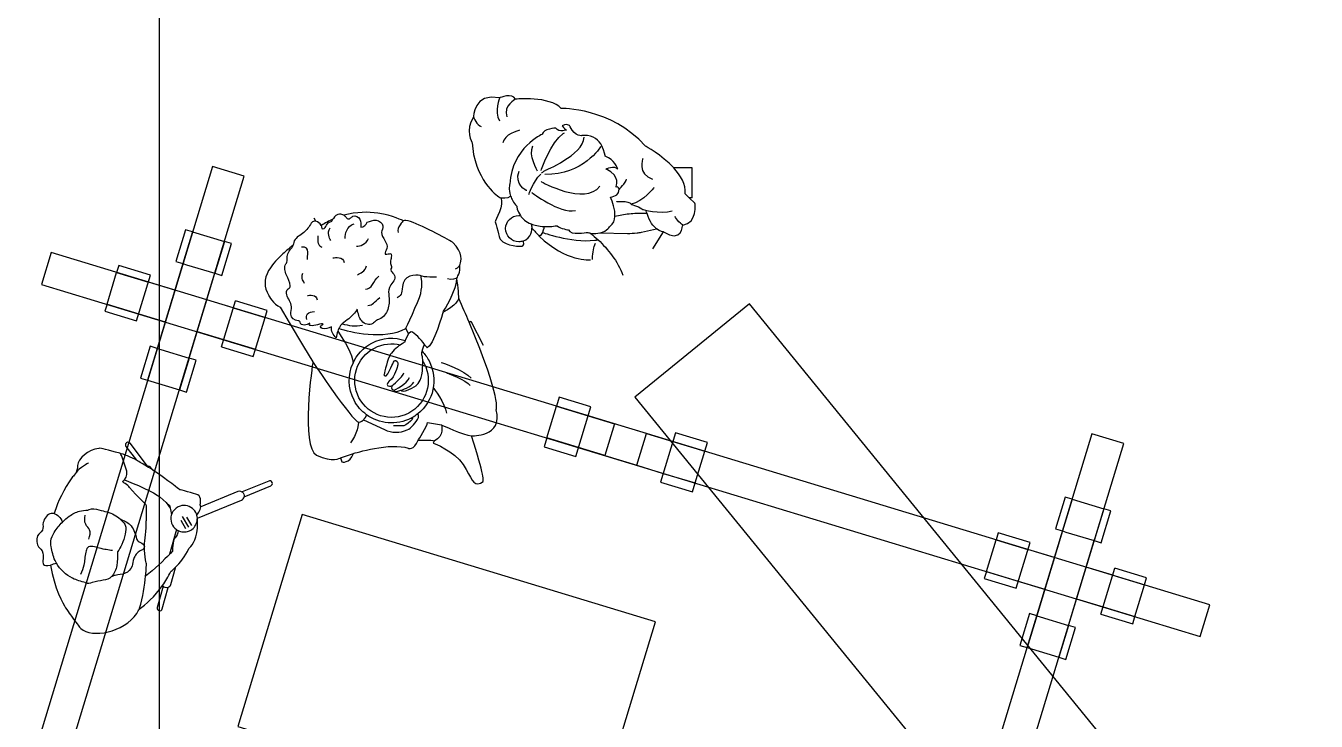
# Model space of a CAD drawing. Header units: millimetres. Extents: x 13722 to 114356, y -17117 to 61088.
# Drawn here: x 69813 to 73308, y 16046 to 17929 of the extents above; entities that cross this region are included whole.
import ezdxf

# ---------------------------------------------------------------- set-up
doc = ezdxf.new("R2010")
doc.units = ezdxf.units.MM
for name, color, linetype in [('00_dim', 6, 'Continuous'), ('01', 3, 'Continuous'), ('02', 250, 'Continuous'), ('03', 8, 'Continuous'), ('0_CUT', 250, 'Continuous'), ('Toffu_Outline', 8, 'Continuous')]:
    doc.layers.add(name, color=color, linetype=linetype)

# ---------------------------------------------------------------- blocks, each defined once
blk = doc.blocks.new('90_90')
at = {"layer": '02'}
for p, q in [((12638.8, -431.1), (12618.8, -431.1)), ((12618.8, -431.1), (12618.8, -521.1)), ((12638.8, -431.1), (12638.8, -521.1)), ((12638.8, -431.1), (12728.8, -431.1)), ((12728.8, -431.1), (12728.8, -521.1)), ((12748.8, -431.1), (12728.8, -431.1)), ((12748.8, -521.1), (12748.8, -431.1)), ((12618.8, -521.1), (12748.8, -521.1)), ((12638.8, -521.1), (12638.8, -596.1)), ((12728.8, -596.1), (12728.8, -521.1)), ((12473.8, -576.1), (12473.8, -596.1)), ((12563.8, -576.1), (12473.8, -576.1)), ((12563.8, -596.1), (12563.8, -576.1)), ((12803.8, -576.1), (12803.8, -596.1)), ((12893.8, -576.1), (12803.8, -576.1)), ((12893.8, -596.1), (12893.8, -576.1)), ((12563.8, -596.1), (12473.8, -596.1)), ((12473.8, -596.1), (12473.8, -686.1)), ((12563.8, -596.1), (12563.8, -606.1)), ((12803.8, -596.1), (12563.8, -596.1)), ((12563.8, -606.1), (12563.8, -686.1)), ((12893.8, -596.1), (12803.8, -596.1)), ((12803.8, -596.1), (12803.8, -606.1)), ((12803.8, -606.1), (12803.8, -686.1)), ((12893.8, -596.1), (12893.8, -686.1)), ((12563.8, -686.1), (12473.8, -686.1)), ((12473.8, -686.1), (12473.8, -706.1)), ((12563.8, -706.1), (12563.8, -686.1)), ((12563.8, -686.1), (12803.8, -686.1)), ((12638.8, -686.1), (12638.8, -761.1)), ((12728.8, -761.1), (12728.8, -686.1)), ((12893.8, -686.1), (12803.8, -686.1)), ((12803.8, -686.1), (12803.8, -706.1)), ((12893.8, -706.1), (12893.8, -686.1)), ((12473.8, -706.1), (12563.8, -706.1)), ((12803.8, -706.1), (12893.8, -706.1)), ((12618.8, -761.1), (12618.8, -851.1)), ((12618.8, -761.1), (12748.8, -761.1)), ((12638.8, -761.1), (12638.8, -851.1)), ((12728.8, -761.1), (12728.8, -851.1)), ((12748.8, -851.1), (12748.8, -761.1)), ((12618.8, -851.1), (12638.8, -851.1)), ((12638.8, -851.1), (12728.8, -851.1)), ((12728.8, -851.1), (12748.8, -851.1))]:
    blk.add_line(p, q, dxfattribs=at)
for points in [[(12728.8, -596.1), (12638.8, -596.1)], [(12638.8, -686.1), (12728.8, -686.1)]]:
    blk.add_lwpolyline(points, dxfattribs=at)
blk = doc.blocks.new('RW')
at = {"layer": '02'}
for points in [[(89978.5, -23133.9), (90064.6, -23160), (90727.4, -20978.5), (90641.3, -20952.3)], [(93316.9, -22225), (93343, -22138.9), (90204.7, -21185.5), (90178.5, -21271.6)], [(92083.4, -24771.4), (92169.5, -24797.6), (93109.9, -21702.3), (93023.8, -21676.1)]]:
    blk.add_lwpolyline(points, close=True, dxfattribs=at)
at = {"layer": '0_CUT'}
blk.add_line((91546.8, -21687.3), (91572.9, -21601.1), dxfattribs=at)
at = {"layer": '0_CUT', "color": 7}
blk.add_lwpolyline([(91666.3, -21603.4), (91580.2, -21577.2), (91572.9, -21601.1), (91659, -21627.3), (91730.8, -21649.1), (91704.6, -21735.2), (91632.9, -21713.4), (91546.8, -21687.3), (91539.5, -21711.2), (91625.6, -21737.3)], close=True, dxfattribs=at)
blk.add_lwpolyline([(91704.6, -21735.2), (91790.7, -21761.4), (91816.9, -21675.3), (91730.8, -21649.1)], dxfattribs=at)
at = {"layer": '0_CUT'}
for points in [[(91816.9, -21675.3), (91888.7, -21697.1), (91974.8, -21723.2), (91982, -21699.3), (91895.9, -21673.1), (91855.2, -21807.1), (91941.3, -21833.3), (91948.6, -21809.3), (91974.8, -21723.2)], [(91790.7, -21761.4), (91862.5, -21783.2), (91948.6, -21809.3)]]:
    blk.add_lwpolyline(points, dxfattribs=at)
at = {"layer": '02', "rotation": 73.10102855420453}
for p in [(86269.2, -33293), (88651.6, -34016.9)]:
    blk.add_blockref('90_90', p, dxfattribs=at)
blk = doc.blocks.new('FWFW')
at = {"layer": 'Toffu_Outline'}
for p, q in [((106031.8, -3503.7), (106023.9, -3503.7)), ((104940, -3841.3), (104979, -3906.6)), ((105078.8, -4208.1), (105114.6, -4196)), ((104668.2, -4396.3), (104651.3, -4366.6)), ((104676.3, -4391.6), (104663.1, -4368.5)), ((104660.4, -4400.7), (104647.2, -4377.6))]:
    blk.add_line(p, q, dxfattribs=at)
for points in [[(105510.1, -3232.9), (105440, -3218.9), (105439.1, -3285.9), (105439.1, -3285.9)], [(105510.1, -3232.9), (105510.1, -3232.9), (105494.4, -3270.2), (105510.1, -3295.6)], [(105553.1, -3236.9), (105545.1, -3218.9), (105510.1, -3232.9), (105510.1, -3232.9)], [(105553.1, -3236.9), (105553.1, -3236.9), (105519.1, -3253.5), (105529.7, -3284.9)], [(105677, -3261.9), (105646.1, -3227.9), (105553.1, -3236.9), (105553.1, -3236.9)], [(105905, -3363.9), (105812.1, -3258.9), (105677, -3261.9), (105677, -3261.9)], [(105439.1, -3285.9), (105415.1, -3320.2), (105435.7, -3354.9), (105435.7, -3354.9)], [(105439.1, -3285.9), (105439.1, -3285.9), (105449, -3307.6), (105460.4, -3310.9)], [(105662.1, -3315), (105662.1, -3315), (105628.1, -3317.1), (105625.6, -3331.8)], [(105681.6, -3322.3), (105674.6, -3323.1), (105665.7, -3322.4), (105662.1, -3315)], [(105701.6, -3311.4), (105701.6, -3311.4), (105696.7, -3300.6), (105679.9, -3308.7)], [(105679.9, -3308.7), (105679.9, -3308.7), (105684.3, -3317.5), (105691.2, -3320.4)], [(105691.2, -3320.4), (105691.2, -3320.4), (105686.9, -3321.8), (105681.6, -3322.3)], [(105734, -3335.4), (105734, -3335.4), (105714.3, -3340.5), (105701.6, -3311.4)], [(105435.7, -3354.9), (105435.7, -3354.9), (105439.1, -3386.9), (105439.1, -3386.9)], [(105563.6, -3320.9), (105563.6, -3320.9), (105520.1, -3332.9), (105519.1, -3355.4)], [(105625.6, -3331.8), (105625.6, -3331.8), (105543.3, -3368), (105537.7, -3466.7)], [(105622.4, -3429.8), (105622.4, -3429.8), (105649.5, -3352), (105682.4, -3329.9)], [(105633.1, -3429.9), (105633.1, -3429.9), (105734.6, -3389.1), (105739.4, -3340)], [(105682.4, -3329.9), (105683.5, -3329.2), (105684.6, -3328.5), (105685.7, -3327.9)], [(105739.3, -3335), (105737.6, -3335), (105735.8, -3335.2), (105734, -3335.4)], [(105787.1, -3363.2), (105779.2, -3348.6), (105764.8, -3334), (105739.3, -3335)], [(105439.1, -3386.9), (105460.4, -3477.6), (105513.1, -3504.2), (105513.1, -3504.2)], [(105612.7, -3431.5), (105612.7, -3431.5), (105586.9, -3388.3), (105600.3, -3363.3)], [(105784.2, -3365.3), (105784.2, -3365.3), (105735.1, -3443.6), (105632.7, -3440.7)], [(105796.4, -3391.6), (105796.4, -3391.6), (105794.7, -3377.4), (105787.1, -3363.2)], [(105981.6, -3422.8), (105949.7, -3388), (105905, -3363.9), (105905, -3363.9)], [(105830, -3425.5), (105829.5, -3423.9), (105821.2, -3399.8), (105796.4, -3391.6)], [(105798, -3425.8), (105798, -3425.8), (105821.1, -3414.5), (105830, -3425.5)], [(105830.1, -3425.5), (105830.1, -3425.5), (105830.1, -3425.5), (105830, -3425.5)], [(105897.6, -3397.4), (105897.6, -3397.4), (105882.3, -3440.4), (105924.4, -3453.1)], [(106031.8, -3422.8), (106031.8, -3422.8), (105981.6, -3422.8), (105981.6, -3422.8)], [(106013.1, -3492.9), (106014.9, -3467.6), (106000.5, -3443.3), (105981.6, -3422.8)], [(106031.8, -3503.7), (106031.8, -3503.7), (106031.8, -3422.8), (106031.8, -3422.8)], [(105583.4, -3484.6), (105583.4, -3484.6), (105548.9, -3468.1), (105562.8, -3431.5)], [(105589.2, -3494.7), (105589.2, -3494.7), (105599.3, -3461.8), (105621.3, -3439.7)], [(105622.5, -3460.2), (105622.5, -3460.2), (105741.2, -3526.4), (105781.9, -3472.3)], [(105623.8, -3437.6), (105625.2, -3436.2), (105626.2, -3435.2), (105627.2, -3434.3)], [(105627.2, -3434.3), (105628.9, -3432.8), (105630.4, -3431.7), (105633.1, -3429.9)], [(105825.4, -3475.1), (105825.4, -3475.1), (105840.4, -3444.4), (105798, -3425.8)], [(105833.6, -3480.9), (105833.6, -3480.9), (105852.5, -3463.9), (105853.6, -3453.1)], [(105537.7, -3466.7), (105537.7, -3466.7), (105533.2, -3480.3), (105539.7, -3499.2)], [(105597.5, -3489.6), (105597.5, -3489.6), (105672.9, -3548), (105715.3, -3538.2)], [(105810.6, -3502.4), (105823.7, -3499.8), (105834.5, -3493.8), (105833.6, -3480.9)], [(105833.6, -3480.9), (105833.6, -3480.9), (105831.7, -3471.9), (105825.4, -3475.1)], [(105928, -3476.2), (105928, -3476.2), (105900.1, -3514.4), (105866.1, -3521.4)], [(106023.9, -3503.7), (106023.9, -3503.7), (106013.1, -3492.9), (106013.1, -3492.9)], [(105513.1, -3504.2), (105523.7, -3520.2), (105497.7, -3567.2), (105498.4, -3568.9)], [(105513.1, -3504.2), (105513.1, -3504.2), (105533.8, -3506.2), (105539.7, -3499.2)], [(105539.7, -3499.2), (105542.6, -3507.5), (105547.7, -3516.9), (105556.4, -3526.5)], [(105556.4, -3526.5), (105556.4, -3526.5), (105557.2, -3539), (105566.4, -3552.1)], [(105822.6, -3554.4), (105823.7, -3535.8), (105815.5, -3513.8), (105810.6, -3502.4)], [(105826.5, -3514.5), (105826.5, -3514.5), (105859.1, -3509.9), (105866.1, -3521.4)], [(105866.1, -3521.4), (105866.1, -3521.4), (105894.1, -3530.4), (105897.1, -3535.4)], [(106006, -3577.9), (106047.1, -3571.9), (106039.1, -3518.9), (106039.1, -3518.9)], [(106039.1, -3518.9), (106039.1, -3518.9), (106023.9, -3503.7), (106023.9, -3503.7)], [(105012, -3567.6), (105012, -3567.6), (105007.3, -3558.7), (105007.3, -3558.7)], [(105058.6, -3562), (105048, -3566.5), (105037.4, -3572.2), (105026.7, -3578.9)], [(105054, -3568.2), (105056.3, -3566.9), (105057.4, -3564.4), (105058.6, -3562)], [(105059.7, -3559.6), (105059.3, -3560.3), (105059, -3561.1), (105058.6, -3562)], [(105076.6, -3548.6), (105069.6, -3549), (105063, -3553.3), (105059.7, -3559.6)], [(105088.2, -3551.3), (105084.7, -3549.3), (105080.7, -3548.3), (105076.6, -3548.6)], [(105088.3, -3551.3), (105088.3, -3551.3), (105088.2, -3551.3), (105088.2, -3551.3)], [(105180.3, -3545.5), (105154.2, -3541.8), (105122.5, -3541.8), (105088.3, -3551.3)], [(105088.3, -3551.3), (105090.8, -3552.8), (105093.1, -3554.8), (105094.8, -3557.2)], [(105094.8, -3557.2), (105095.6, -3558.3), (105096.3, -3559.4), (105097.3, -3560.2)], [(105097.3, -3560.2), (105099.7, -3561.9), (105103.1, -3561), (105105.5, -3559.4)], [(105105.5, -3559.4), (105107.9, -3557.7), (105109.8, -3555.4), (105112.4, -3554.1)], [(105112.4, -3554.1), (105119.1, -3550.7), (105127.6, -3555.3), (105131.1, -3561.9)], [(105131.1, -3561.9), (105134.7, -3568.5), (105134.6, -3576.3), (105134.4, -3583.8)], [(105151.2, -3570), (105159.1, -3566.8), (105167.4, -3564), (105175.9, -3564.8)], [(105175.9, -3564.8), (105184.3, -3565.6), (105193, -3571.6), (105193.7, -3580)], [(105180.3, -3545.5), (105180.3, -3545.5), (105180.3, -3545.5), (105180.3, -3545.5)], [(105249, -3566.4), (105249, -3566.4), (105221.9, -3551.4), (105180.3, -3545.5)], [(105368.1, -3616.2), (105335.8, -3598.3), (105261.6, -3558.9), (105249, -3566.4)], [(105566.4, -3552.1), (105572.1, -3560.3), (105581, -3568.7), (105595.1, -3574.5)], [(105809.5, -3580.3), (105818.4, -3574.6), (105822.1, -3565.1), (105822.6, -3554.4)], [(105855.6, -3548.6), (105855.6, -3548.6), (105822.6, -3554.4), (105822.6, -3554.4)], [(105876.5, -3546.8), (105869.5, -3546.8), (105862.5, -3547.4), (105855.6, -3548.6)], [(105909.3, -3546.8), (105909.3, -3546.8), (105876.5, -3546.8), (105876.5, -3546.8)], [(105897.1, -3535.4), (105897.1, -3535.4), (105943.6, -3548.8), (105977.6, -3539.3)], [(105909.3, -3546.8), (105908.5, -3544.4), (105907.8, -3541.9), (105907.1, -3539.3)], [(105935.3, -3587.8), (105926.6, -3581.1), (105916.5, -3569), (105909.3, -3546.8)], [(105909.3, -3546.8), (105909.3, -3546.8), (105909.3, -3546.8), (105909.3, -3546.8)], [(106006, -3577.9), (106006, -3577.9), (105986.1, -3561.4), (105985.5, -3554.4)], [(104976.2, -3600.4), (104966.9, -3607.4), (104955.5, -3613.5), (104952.3, -3624.6)], [(104997.4, -3576.5), (104992, -3585.7), (104984.7, -3593.9), (104976.2, -3600.4)], [(105003.2, -3569.2), (105000.6, -3570.8), (104999, -3573.8), (104997.4, -3576.5)], [(105008.8, -3567.5), (105006.8, -3567.6), (105004.9, -3568.1), (105003.2, -3569.2)], [(105012, -3567.6), (105010.9, -3567.4), (105009.9, -3567.4), (105008.8, -3567.5)], [(105026.7, -3578.9), (105024.1, -3573), (105018.3, -3568.4), (105012, -3567.6)], [(105012, -3567.6), (105012, -3567.6), (105012, -3567.6), (105012, -3567.6)], [(105026.8, -3579.2), (105027.8, -3581.6), (105028.2, -3584.2), (105028, -3586.8)], [(105028, -3586.8), (105031.9, -3589.6), (105037.3, -3585.8), (105039.6, -3581.6)], [(105039.6, -3581.6), (105042, -3577.3), (105043.6, -3572.1), (105048.1, -3570.1)], [(105052.4, -3619.6), (105049, -3613.1), (105041.9, -3599.9), (105050.6, -3585.4)], [(105048.1, -3570.1), (105050, -3569.3), (105052.2, -3569.2), (105054, -3568.2)], [(105091.6, -3614.3), (105090.6, -3601.3), (105095.5, -3582), (105115.9, -3574.1)], [(105134.4, -3583.8), (105142, -3582.9), (105148.9, -3577.3), (105151.2, -3570)], [(105190.5, -3597.3), (105189.6, -3613.2), (105209.8, -3626.3), (105204.9, -3641.4)], [(105193.7, -3580), (105194.1, -3585.9), (105190.8, -3591.5), (105190.5, -3597.3)], [(105249, -3566.4), (105249, -3566.4), (105230.1, -3584.9), (105235.3, -3597.9)], [(105498.4, -3568.9), (105499.1, -3570.6), (105511.1, -3615.9), (105511.1, -3615.9)], [(105573, -3621.4), (105597.4, -3612.6), (105597.5, -3588.3), (105597.5, -3586.1)], [(105595.1, -3574.5), (105596.5, -3578.1), (105597.3, -3581.9), (105597.5, -3586)], [(105595.1, -3574.5), (105604.4, -3578.3), (105615.8, -3581), (105630.1, -3581.7)], [(105597.5, -3586), (105604.2, -3594), (105610.9, -3601.2), (105617.6, -3607.8)], [(105597.5, -3586), (105597.5, -3586), (105597.5, -3586.1), (105597.5, -3586.1)], [(105626.4, -3597.6), (105624.6, -3602.1), (105621.8, -3606.1), (105617.6, -3607.8)], [(105630.1, -3581.9), (105630.1, -3581.9), (105629.5, -3590.2), (105626.4, -3597.6)], [(105626.4, -3597.6), (105626.4, -3597.6), (105626.4, -3597.6), (105626.4, -3597.6)], [(105626.4, -3597.6), (105626.4, -3597.6), (105700.9, -3625.8), (105768.3, -3619.1)], [(105630.1, -3581.7), (105635.1, -3582), (105640.6, -3582), (105646.4, -3581.7)], [(105646.4, -3581.7), (105653.1, -3581.4), (105659.4, -3580.6), (105665.5, -3579.5)], [(105665.5, -3579.5), (105675.6, -3587.9), (105697, -3590.9), (105697, -3590.9)], [(105697, -3590.9), (105700.6, -3606.4), (105746.6, -3597.6), (105746.6, -3597.6)], [(105746.6, -3597.6), (105750, -3598.5), (105753.2, -3599.2), (105756.3, -3599.6)], [(105756.3, -3599.6), (105766.5, -3601.2), (105774.9, -3600.7), (105781.9, -3599)], [(105756.3, -3599.7), (105763, -3605.2), (105770, -3611.3), (105777.1, -3617.9)], [(105781.9, -3599), (105802, -3594.3), (105809.5, -3580.3), (105809.5, -3580.3)], [(105781.9, -3599.1), (105781.9, -3599.1), (105856.3, -3600.3), (105856.3, -3600.3)], [(105856.3, -3600.3), (105865, -3600.5), (105873.7, -3600), (105882.3, -3599)], [(105882.3, -3599), (105886.3, -3598.5), (105890.3, -3597.8), (105894.3, -3596.9)], [(105894.3, -3596.9), (105894.3, -3596.9), (105935.3, -3587.8), (105935.3, -3587.8)], [(105925, -3641.9), (105925, -3641.9), (105954, -3595.9), (105954, -3595.9)], [(105954, -3595.9), (105954, -3595.9), (105945.6, -3595.6), (105935.3, -3587.8)], [(105954, -3595.9), (106004.1, -3627.9), (106006, -3577.9), (106006, -3577.9)], [(104950.6, -3632.5), (104938.8, -3641.7), (104928.2, -3650.7), (104919, -3659.4)], [(104944, -3642.8), (104946, -3640.4), (104948.3, -3638.1), (104949.6, -3635.3)], [(104949.6, -3635.3), (104950, -3634.4), (104950.4, -3633.5), (104950.6, -3632.5)], [(104952.3, -3624.6), (104951.6, -3627.2), (104951.3, -3629.9), (104950.6, -3632.5)], [(104989.9, -3670.6), (104987, -3665.4), (104999.4, -3634.3), (104973.8, -3637.8)], [(105029.3, -3638.4), (105018.7, -3636.3), (105018.2, -3622.8), (105018.1, -3606.6)], [(105122.7, -3635.3), (105130, -3635), (105149.4, -3630.4), (105155.1, -3614.2)], [(105383.2, -3624.7), (105383.2, -3624.7), (105377.4, -3621.3), (105368.1, -3616.2)], [(105403, -3683.6), (105406.1, -3676.2), (105412.2, -3652.3), (105383.2, -3624.7)], [(105511.1, -3615.9), (105528.1, -3637.5), (105570, -3634.9), (105570, -3634.9)], [(105617.6, -3607.8), (105688.8, -3677.8), (105756.1, -3671.9), (105756.1, -3671.9)], [(105766.5, -3635.4), (105767.9, -3632), (105768.7, -3629.9), (105769.2, -3628.6)], [(105768.3, -3619.1), (105771.2, -3618.8), (105774.1, -3618.5), (105776.9, -3618.1)], [(105769.2, -3628.6), (105770.1, -3626.4), (105770.1, -3626.4), (105770.1, -3626.4)], [(105777.1, -3617.9), (105803.4, -3642.9), (105830.3, -3675.7), (105843.6, -3713.4)], [(104919, -3659.4), (104903.6, -3673.9), (104891.9, -3687.7), (104884.4, -3701.1)], [(104919, -3659.4), (104919, -3659.4), (104919, -3659.4), (104919, -3659.4)], [(104933.9, -3678.3), (104934.9, -3675.7), (104934.6, -3672.8), (104934.5, -3670)], [(104934.5, -3670), (104934.2, -3660.2), (104937.7, -3650.3), (104944, -3642.8)], [(105058.6, -3666.5), (105064.5, -3666.5), (105086.8, -3661.8), (105088.7, -3678.8)], [(105204.9, -3641.4), (105203.1, -3646.7), (105198.3, -3651.8), (105200.4, -3657)], [(105200.4, -3657), (105205.4, -3656.3), (105210.4, -3655.6), (105215.4, -3654.8)], [(105215.4, -3654.8), (105219.8, -3662.8), (105212.6, -3672.8), (105214.4, -3681.7)], [(105761.4, -3671), (105761.4, -3671), (105763, -3644.4), (105766.5, -3635.4)], [(104884.4, -3701.1), (104871.4, -3724.3), (104870.9, -3746.1), (104884.7, -3768.2)], [(104884.4, -3701.1), (104884.4, -3701.1), (104884.4, -3701.1), (104884.4, -3701.1)], [(104931, -3683.1), (104932, -3681.5), (104933.2, -3680.1), (104933.9, -3678.3)], [(105125.3, -3712.7), (105131, -3708.8), (105148.1, -3702.9), (105149, -3688)], [(105214.4, -3681.7), (105215.2, -3685.6), (105217.7, -3689.4), (105216.8, -3693.2)], [(105216.8, -3693.2), (105216.3, -3695.2), (105215, -3697), (105215.1, -3699)], [(105215.1, -3699), (105215.2, -3701.4), (105217, -3703.2), (105218.5, -3704.8)], [(105218.5, -3704.8), (105222.1, -3708.5), (105225.6, -3712.7), (105226.3, -3717.8)], [(105401.9, -3686), (105401.9, -3686), (105397.6, -3695), (105389.7, -3697.2)], [(105393.7, -3722), (105393.7, -3722), (105405.7, -3704.9), (105401.9, -3686)], [(105401.9, -3686), (105401.9, -3686), (105402.4, -3685.2), (105403, -3683.6)], [(104981.5, -3735.6), (104979.8, -3731.3), (104971.3, -3723.7), (104976.7, -3708.3)], [(105146.4, -3751.7), (105164, -3751.1), (105167.9, -3729.9), (105182.7, -3716.1)], [(105226.3, -3717.8), (105227.7, -3728.9), (105215.5, -3736.6), (105211.3, -3747)], [(105249, -3734.8), (105242.7, -3761.3), (105249, -3765.9), (105232.2, -3774.7)], [(105339.5, -3718.8), (105339.5, -3718.8), (105303.3, -3719.8), (105296.7, -3714.8)], [(105356.7, -3813.8), (105356.7, -3813.8), (105397.7, -3746.7), (105393.7, -3722)], [(105393.7, -3722), (105393.7, -3722), (105379.7, -3727.6), (105368.9, -3723.1)], [(105399.7, -3776.4), (105399.7, -3776.4), (105398.6, -3743.1), (105393.7, -3722)], [(104884.7, -3768.2), (104884.7, -3768.2), (104896.7, -3792.4), (104915.6, -3800.5)], [(104933.5, -3766.6), (104932, -3760.8), (104932.7, -3753.8), (104937.5, -3750.2)], [(104946.3, -3798.9), (104945.7, -3787.3), (104936.5, -3777.9), (104933.5, -3766.6)], [(104937.5, -3750.2), (104939, -3749.1), (104940.8, -3748.4), (104941.8, -3746.8)], [(104941.8, -3746.8), (104942.6, -3745.6), (104942.7, -3744), (104942.7, -3742.6)], [(104989.2, -3768.4), (104993.8, -3767.9), (105015.1, -3764.9), (105015.5, -3780.1)], [(105153, -3795.6), (105167.1, -3793.7), (105168.6, -3788.6), (105185.3, -3773.7)], [(105210.3, -3770.9), (105211.4, -3782.9), (105211, -3795.1), (105207, -3806.4)], [(105211.3, -3747), (105208.3, -3754.5), (105209.6, -3762.9), (105210.3, -3770.9)], [(105255.6, -3857.9), (105255.6, -3857.9), (105290.1, -3786.1), (105296.2, -3763.1)], [(104915.6, -3800.5), (104915.6, -3800.5), (104939.9, -3841.2), (104939.9, -3841.2)], [(104944.4, -3819.4), (104943.7, -3812.6), (104946.6, -3805.8), (104946.3, -3798.9)], [(105124.6, -3805.7), (105118.2, -3815.4), (105110.3, -3824.2), (105101.2, -3831.4)], [(105136.4, -3837.4), (105129.1, -3828.6), (105126.7, -3816.9), (105124.6, -3805.7)], [(105207, -3806.4), (105203.1, -3817.6), (105195.1, -3827.9), (105184.2, -3832.7)], [(105399.7, -3776.4), (105399.7, -3776.4), (105391.9, -3798.1), (105356.7, -3813.8)], [(105427.4, -3840.3), (105419.1, -3820.6), (105409.9, -3799.4), (105399.7, -3776.4)], [(104964.2, -3837), (104954.5, -3837.1), (104945.5, -3829), (104944.4, -3819.4)], [(104968.2, -3837.9), (104967.2, -3836.9), (104965.6, -3837), (104964.2, -3837)], [(104969.3, -3841), (104969, -3839.9), (104969, -3838.7), (104968.2, -3837.9)], [(104981.2, -3848.7), (104976.1, -3848.8), (104970.5, -3845.9), (104969.3, -3841)], [(104995.6, -3843.7), (104991, -3846.1), (104986.3, -3848.5), (104981.2, -3848.7)], [(104987.5, -3833.3), (104983.7, -3823), (104990.7, -3811.5), (105008.9, -3812)], [(104993.6, -3847.3), (104993.6, -3846.7), (104995.6, -3843.7), (104995.6, -3843.7)], [(105032, -3846), (105031, -3844.8), (105029.1, -3845), (105027.6, -3845.4)], [(105101.2, -3831.4), (105095.3, -3836.1), (105088.9, -3840.2), (105083.6, -3845.3)], [(105166.7, -3844), (105157.4, -3850.6), (105143.7, -3846.1), (105136.4, -3837.4)], [(105174.7, -3837.1), (105171.8, -3839), (105169.6, -3841.9), (105166.7, -3844)], [(105184.2, -3832.7), (105181, -3834.1), (105177.6, -3835.1), (105174.7, -3837.1)], [(105356.7, -3813.8), (105356.7, -3813.8), (105330.8, -3906.4), (105313.7, -3910.4)], [(105427.4, -3840.3), (105427.4, -3840.3), (105431.7, -3838), (105431.7, -3838)], [(105500.8, -4078), (105500.8, -4078), (105517.5, -4054.1), (105427.4, -3840.3)], [(105431.7, -3838), (105431.7, -3838), (105465.8, -3902.8), (105465.8, -3902.8)], [(104998.9, -3850.2), (104996.3, -3849.7), (104994.2, -3849.9), (104993.6, -3847.3)], [(105006.7, -3849.6), (105004.2, -3850.1), (105001.5, -3850.7), (104998.9, -3850.2)], [(105027.6, -3845.4), (105020.6, -3846.8), (105013.7, -3848.2), (105006.7, -3849.6)], [(105025, -3853.1), (105025, -3849.7), (105029.7, -3848.5), (105032, -3846)], [(105029.2, -3857.7), (105027.2, -3856.9), (105025, -3855.3), (105025, -3853.1)], [(105054.3, -3853.2), (105046.6, -3856.5), (105037.1, -3860.7), (105029.2, -3857.7)], [(105067.7, -3882.8), (105058.6, -3876.1), (105053.3, -3864.5), (105054.3, -3853.2)], [(105071.6, -3865), (105069.8, -3870.8), (105068.7, -3876.8), (105067.7, -3882.8)], [(105074.2, -3858), (105073.2, -3860.3), (105072.3, -3862.6), (105071.6, -3865)], [(105071.6, -3865), (105089.8, -3891.6), (105111.5, -3927.9), (105112.9, -3951.5)], [(105077.9, -3851.7), (105076.5, -3853.7), (105075.3, -3855.8), (105074.2, -3858)], [(105074.2, -3858), (105104.3, -3866.8), (105197.4, -3889.9), (105255.6, -3857.9)], [(105083.6, -3845.3), (105081.5, -3847.2), (105079.6, -3849.3), (105077.9, -3851.7)], [(105083.6, -3845.3), (105100.3, -3849.9), (105120.3, -3852.9), (105138.4, -3848.9)], [(105262.8, -3871.6), (105262.8, -3871.6), (105254.4, -3890.4), (105254.4, -3890.4)], [(105262.8, -3871.6), (105262.8, -3871.6), (105255.6, -3857.9), (105255.6, -3857.9)], [(105270.5, -3866.9), (105270.5, -3866.9), (105262.8, -3871.6), (105262.8, -3871.6)], [(105306.6, -3901.1), (105296.8, -3888.7), (105279.4, -3868.2), (105270.5, -3866.9)], [(104979, -3906.6), (104979, -3906.6), (105004, -3948.4), (105004, -3948.4)], [(105241.5, -3902.2), (105231.2, -3909.4), (105216.3, -3921.3), (105211.4, -3933.1)], [(105252.2, -3895.4), (105252.2, -3895.4), (105247.6, -3898), (105241.5, -3902.2)], [(105254.4, -3890.4), (105254.4, -3890.4), (105252.2, -3895.4), (105252.2, -3895.4)], [(105300.2, -3919.6), (105301.8, -3910.5), (105306.2, -3901.8), (105306.6, -3901.1)], [(105306.6, -3901.1), (105306.6, -3901), (105306.6, -3901), (105306.6, -3901)], [(105313.7, -3910.4), (105313.7, -3910.4), (105310.9, -3906.5), (105306.6, -3901.1)], [(105004, -3948.4), (105004, -3948.4), (104995.2, -4007.7), (104992.3, -4069.1)], [(105004, -3948.4), (105004, -3948.4), (105110.2, -4107.8), (105128.2, -4111.9)], [(105211.4, -3933.1), (105203.5, -3951.9), (105196.7, -3983.4), (105196.7, -3983.4)], [(105300.3, -3931.5), (105299.2, -3928), (105299.4, -3923.7), (105300.2, -3919.6)], [(105301.8, -3946.1), (105301.7, -3940.4), (105301.3, -3935.1), (105300.3, -3931.5)], [(105300.7, -3973.7), (105300.7, -3973.7), (105302.1, -3959), (105301.8, -3946.1)], [(105301.6, -3945.6), (105301.6, -3945.8), (105301.8, -3945.9), (105301.8, -3946.1)], [(105351.9, -3949.6), (105354.8, -3950.9), (105415.4, -3970.5), (105432.6, -3992.5)], [(105196.7, -3983.4), (105196.7, -3983.4), (105200.5, -3992.7), (105207.5, -3980.3)], [(105218.4, -4013), (105218.4, -4013), (105247.7, -3990.1), (105250.9, -3977.8)], [(105284.6, -4011.8), (105284.6, -4011.8), (105299.3, -4000.1), (105300.7, -3973.7)], [(105367, -3978.4), (105367, -3978.4), (105420.6, -3996.5), (105430.1, -4012.4)], [(105211.2, -4000.2), (105211.2, -4000.2), (105201.4, -4009.5), (105207.6, -4012.7)], [(105207.6, -4012.7), (105213.8, -4015.8), (105218.4, -4013), (105218.4, -4013)], [(105218.4, -4013), (105218.4, -4013), (105213.3, -4025), (105224.4, -4024.8)], [(105224.4, -4024.8), (105224.4, -4024.8), (105260.7, -4007.7), (105265.6, -3990.7)], [(105242.7, -4025.1), (105242.7, -4025.1), (105271.2, -4016.6), (105277.6, -4002.8)], [(105242.7, -4025.1), (105242.7, -4025.1), (105247.4, -4035.1), (105284.6, -4011.8)], [(105330.5, -4018.5), (105330.5, -4018.5), (105362.2, -4060.6), (105366.5, -4087.1)], [(105224.4, -4024.8), (105224.4, -4024.8), (105223.8, -4033.3), (105242.7, -4025.1)], [(104992.3, -4069.1), (104989.5, -4128.6), (104992.2, -4189.9), (105013.9, -4200.7)], [(105273.3, -4122.5), (105273.3, -4122.5), (105297.5, -4099.3), (105288.5, -4088.8)], [(105433.8, -4148.3), (105433.8, -4148.3), (105520.6, -4152.3), (105500.8, -4078)], [(105128.2, -4111.9), (105128.2, -4111.9), (105123.8, -4147.5), (105105.8, -4167.1)], [(105128.2, -4111.9), (105128.2, -4111.9), (105136.7, -4111.4), (105141, -4105.1)], [(105141, -4105.1), (105141, -4105.1), (105151.1, -4096.7), (105149.6, -4091.4)], [(105141, -4105.1), (105141, -4105.1), (105198.4, -4131.6), (105198.4, -4131.6)], [(105250.7, -4121.1), (105244.7, -4121.9), (105222.7, -4121.5), (105222.7, -4121.5)], [(105272.7, -4104.2), (105268.9, -4108.5), (105256.6, -4120.2), (105250.7, -4121.1)], [(105259.7, -4132.4), (105265.2, -4129.8), (105270.1, -4126.6), (105273.3, -4122.5)], [(105270.7, -4100.4), (105270.7, -4100.4), (105276.5, -4100), (105272.7, -4104.2)], [(105289.5, -4160.5), (105289.5, -4160.5), (105315.1, -4121.5), (105314.3, -4112.3)], [(105314.3, -4112.3), (105314.3, -4112.3), (105352.9, -4119.1), (105352.9, -4119.1)], [(105352.9, -4119.1), (105352.9, -4119.1), (105360.6, -4149.9), (105332.8, -4162.6)], [(105352.9, -4119.1), (105352.9, -4119.1), (105412.9, -4146.3), (105433.8, -4148.3)], [(105198.4, -4131.6), (105217.8, -4140.6), (105240.3, -4141.4), (105259.7, -4132.4)], [(105289.5, -4160.5), (105289.5, -4160.5), (105327.7, -4158.6), (105332.8, -4162.6)], [(105465.5, -4272.5), (105465.5, -4272.5), (105470.3, -4259.4), (105433.8, -4148.3)], [(104423.9, -4182.4), (104396.2, -4185.6), (104368.1, -4210.1), (104366.8, -4228.7)], [(104481.2, -4195.9), (104447.8, -4186.4), (104431, -4181.6), (104423.9, -4182.4)], [(104496.3, -4172), (104496.1, -4173.8), (104496.5, -4175.7), (104497.7, -4177.3)], [(104499.1, -4167.4), (104496.8, -4169.1), (104496.4, -4171.6), (104496.3, -4172)], [(104497.7, -4177.3), (104497.7, -4177.3), (104526, -4214.5), (104526, -4214.5)], [(104505.2, -4166.2), (104503.5, -4165.7), (104501.1, -4165.8), (104499.1, -4167.4)], [(104507.5, -4167.3), (104507.4, -4167.2), (104506.4, -4166.5), (104505.2, -4166.2)], [(104509, -4168.7), (104508.6, -4168.2), (104508.1, -4167.7), (104507.5, -4167.3)], [(104556.1, -4230.8), (104556.1, -4230.8), (104509, -4168.7), (104509, -4168.7)], [(105114.6, -4196), (105114.6, -4196), (105216.5, -4165), (105262.5, -4182.3)], [(105262.5, -4182.3), (105262.5, -4182.3), (105277.3, -4188.8), (105289.5, -4160.5)], [(105332.8, -4162.6), (105332.8, -4162.6), (105330.4, -4168), (105330.4, -4168)], [(105330.4, -4168), (105330.4, -4168), (105387.9, -4189.4), (105411.2, -4226.5)], [(104396.3, -4222), (104396.3, -4222), (104371, -4235.5), (104362.6, -4247.7)], [(104366.8, -4228.7), (104366.6, -4231.6), (104366.8, -4239.1), (104362.6, -4247.7)], [(104502.3, -4203), (104493.1, -4199.2), (104485.7, -4197.1), (104481.2, -4195.9)], [(104486.7, -4203.5), (104485.2, -4200.6), (104483.3, -4198.1), (104481.2, -4195.9)], [(104500.6, -4244.5), (104500.6, -4244.5), (104486.7, -4203.5), (104486.7, -4203.5)], [(104526.2, -4214.7), (104520.5, -4211.4), (104512.4, -4207.1), (104502.3, -4203)], [(104526, -4214.5), (104526, -4214.5), (104526.2, -4214.7), (104526.2, -4214.7)], [(104554.6, -4231.3), (104545.1, -4225.3), (104535.4, -4219.6), (104526, -4214.5)], [(105013.9, -4200.7), (105057.9, -4222.8), (105078.8, -4208.1), (105078.8, -4208.1)], [(105078.8, -4208.1), (105078.8, -4208.1), (105082.3, -4219), (105082.3, -4219)], [(105082.3, -4219), (105082.3, -4219), (105103.6, -4225.2), (105114.6, -4196)], [(105411.2, -4226.5), (105434.5, -4263.6), (105437.6, -4284.5), (105457.9, -4276.5)], [(104353.4, -4259.8), (104327.9, -4294.4), (104313.4, -4327.7), (104305, -4353.7)], [(104362.6, -4247.7), (104359.8, -4253.3), (104356.1, -4257.3), (104353.4, -4259.8)], [(104493.8, -4267.5), (104501.2, -4259.3), (104500.6, -4244.5), (104500.6, -4244.5)], [(104554.6, -4231.3), (104555.1, -4231), (104555.6, -4230.9), (104556.1, -4230.8)], [(104571.2, -4241.9), (104565.8, -4238.3), (104560.2, -4234.7), (104554.6, -4231.3)], [(104556.2, -4230.9), (104556.2, -4230.9), (104556.1, -4230.8), (104556.1, -4230.8)], [(104556.1, -4230.8), (104556.1, -4230.8), (104556.2, -4230.8), (104556.2, -4230.8)], [(104559.9, -4231.3), (104558.7, -4230.9), (104557.5, -4230.9), (104556.2, -4230.9)], [(104566.5, -4235.7), (104564.8, -4233.5), (104562.4, -4231.9), (104559.9, -4231.3)], [(104571.2, -4241.9), (104571.2, -4241.9), (104566.5, -4235.7), (104566.5, -4235.7)], [(104571.4, -4242.2), (104571.4, -4242.2), (104571.2, -4241.9), (104571.2, -4241.9)], [(104643.6, -4294.5), (104643.6, -4294.5), (104610.4, -4268), (104571.4, -4242.2)], [(104507.6, -4288.8), (104504, -4280.6), (104484.8, -4273.2), (104489.3, -4270.9)], [(104489.3, -4270.9), (104491, -4270), (104492.5, -4268.8), (104493.7, -4267.4)], [(104493.7, -4267.4), (104493.7, -4267.4), (104493.8, -4267.5), (104493.8, -4267.5)], [(104493.8, -4267.5), (104519.7, -4277.9), (104574.5, -4301), (104590.5, -4314.9)], [(104524.1, -4306.9), (104524.1, -4306.9), (104507.6, -4288.8), (104507.6, -4288.8)], [(104692.7, -4308.7), (104681.9, -4303.8), (104643.6, -4294.5), (104643.6, -4294.5)], [(104809.1, -4299.1), (104806.6, -4298.4), (104803.8, -4298.5), (104801.2, -4299.6)], [(104812.4, -4300.7), (104811.4, -4300), (104810.3, -4299.4), (104809.1, -4299.1)], [(104884.7, -4271), (104884.7, -4271), (104812.5, -4300.6), (104812.5, -4300.6)], [(104818, -4313.6), (104818, -4313.6), (104890.1, -4284), (104890.1, -4284)], [(104889.2, -4270.7), (104887.8, -4270.3), (104886.2, -4270.4), (104884.7, -4271)], [(104893.9, -4274.8), (104893.1, -4272.7), (104891.2, -4271.3), (104889.2, -4270.7)], [(104890.1, -4284), (104893.7, -4282.6), (104895.4, -4278.4), (104893.9, -4274.8)], [(105457.9, -4276.5), (105457.9, -4276.5), (105465.5, -4272.5), (105465.5, -4272.5)], [(104551.8, -4334.3), (104551.8, -4334.3), (104524.1, -4306.9), (104524.1, -4306.9)], [(104553.4, -4338.1), (104553.3, -4336.6), (104552.8, -4335.3), (104551.8, -4334.3)], [(104590.5, -4314.9), (104590.5, -4314.9), (104606.3, -4329), (104606.3, -4329)], [(104606.3, -4329), (104606.3, -4329), (104617.8, -4344.2), (104617.8, -4344.2)], [(104606.5, -4329), (104606.5, -4329), (104616.9, -4338.2), (104616.9, -4338.2)], [(104691.2, -4371.4), (104691.2, -4371.4), (104810.5, -4322.4), (104810.5, -4322.4)], [(104698.8, -4335), (104698.8, -4335), (104703.5, -4313.5), (104692.7, -4308.7)], [(104801.2, -4299.6), (104801.2, -4299.6), (104700.3, -4341), (104700.3, -4341)], [(104810.5, -4322.4), (104814.4, -4320.8), (104817, -4317.5), (104817.9, -4313.7)], [(104812.5, -4300.6), (104812.5, -4300.6), (104812.4, -4300.7), (104812.4, -4300.7)], [(104812.5, -4300.6), (104812.5, -4300.6), (104812.5, -4300.6), (104812.5, -4300.6)], [(104812.5, -4300.6), (104814.6, -4301.9), (104816.3, -4303.9), (104817.3, -4306.3)], [(104817.3, -4306.3), (104818.2, -4308.7), (104818.4, -4311.2), (104817.9, -4313.5)], [(104817.9, -4313.7), (104817.9, -4313.7), (104818, -4313.6), (104818, -4313.6)], [(104295.6, -4358.6), (104284, -4360.3), (104276.2, -4373.6), (104273.9, -4383)], [(104303.3, -4359.1), (104300.7, -4358.5), (104298.1, -4358.3), (104295.6, -4358.6)], [(104305, -4353.7), (104305, -4353.7), (104303.3, -4359.1), (104303.3, -4359.1)], [(104303.3, -4359.1), (104312.3, -4361.5), (104321.2, -4369.9), (104325.6, -4382.1)], [(104325.6, -4382.1), (104331.4, -4376.3), (104337.6, -4370.9), (104344.3, -4366.1)], [(104344.3, -4366.1), (104352.7, -4360.1), (104362, -4355), (104371.8, -4352.5)], [(104371.8, -4352.5), (104379.1, -4350.5), (104386.8, -4350.1), (104394.6, -4349.8)], [(104388.8, -4388.2), (104385.1, -4381.1), (104386, -4372.4), (104386.9, -4363.8)], [(104394.6, -4349.8), (104395.6, -4349), (104396.8, -4348.3), (104398, -4347.8)], [(104398, -4347.8), (104406.2, -4344), (104415.5, -4346.9), (104424.7, -4349.2)], [(104424.7, -4349.2), (104439.5, -4353.1), (104453.7, -4355.5), (104466, -4362.3)], [(104466, -4362.3), (104471.9, -4365.5), (104477.4, -4369.7), (104482.6, -4374.5)], [(104553.5, -4376.1), (104553.5, -4376.1), (104553.4, -4338.1), (104553.4, -4338.1)], [(104620.6, -4363.5), (104616.5, -4378.4), (104622.5, -4393.7), (104634.4, -4402.1)], [(104616.9, -4338.2), (104616.9, -4338.2), (104617.2, -4340.4), (104617.8, -4343.8)], [(104617.8, -4344.2), (104618.7, -4348.8), (104619.9, -4355.4), (104621.3, -4361.4)], [(104621.3, -4361.4), (104621.1, -4362.1), (104620.8, -4362.8), (104620.6, -4363.5)], [(104625, -4353.6), (104623.1, -4356.6), (104622.3, -4358.4), (104621.3, -4361.4)], [(104644.7, -4338.6), (104636.6, -4341.1), (104629.6, -4346.3), (104625, -4353.6)], [(104664.6, -4338.2), (104657.8, -4336.4), (104650.9, -4336.7), (104644.7, -4338.6)], [(104681.6, -4348.7), (104677.2, -4343.8), (104671.4, -4340.1), (104664.6, -4338.2)], [(104690, -4363.8), (104688.5, -4358.1), (104685.6, -4353), (104681.6, -4348.7)], [(104689.9, -4363.9), (104689.9, -4363.9), (104689.9, -4363.9), (104690, -4363.8)], [(104690, -4363.8), (104691.1, -4362.3), (104699.7, -4350.2), (104700.3, -4341)], [(104691.2, -4371.4), (104691.1, -4368.8), (104690.7, -4366.3), (104690, -4363.8)], [(104700.3, -4341), (104700.4, -4338.7), (104700, -4336.7), (104698.8, -4335)], [(104700.3, -4341), (104700.3, -4341), (104700.3, -4341), (104700.3, -4341)], [(104271.3, -4403.8), (104267.3, -4412.3), (104262.3, -4411.2), (104258.5, -4419.4)], [(104273.9, -4383), (104271.7, -4392.1), (104275.1, -4395.7), (104271.3, -4403.8)], [(104303.8, -4409.9), (104310.2, -4399.7), (104317.4, -4390.4), (104325.6, -4382.1)], [(104399.4, -4403.1), (104397.1, -4397.8), (104391.7, -4393.4), (104388.8, -4388.2)], [(104397.1, -4428.1), (104399.8, -4419.2), (104402.6, -4410.3), (104399.4, -4403.1)], [(104482.5, -4374.5), (104482.5, -4374.5), (104482.5, -4374.5), (104482.6, -4374.5)], [(104482.6, -4374.5), (104484.1, -4375.9), (104485.6, -4377.3), (104487.1, -4378.8)], [(104482.6, -4374.5), (104492.6, -4378.2), (104502.1, -4382.4), (104509, -4389.3)], [(104487.1, -4378.8), (104490.7, -4382.5), (104494.2, -4386.3), (104496, -4390.7)], [(104496, -4390.7), (104498.8, -4397.8), (104497.3, -4406.4), (104495.6, -4414.5)], [(104509, -4389.3), (104517.5, -4397.9), (104521.9, -4410.8), (104525.6, -4423.4)], [(104548, -4446.4), (104548.3, -4431.8), (104553.3, -4403.8), (104552.8, -4378.8)], [(104552.8, -4378.8), (104553.3, -4378), (104553.6, -4377), (104553.5, -4376.1)], [(104634.4, -4402.2), (104634.4, -4402.2), (104616.2, -4469.3), (104616.2, -4469.3)], [(104634.4, -4402.1), (104634.4, -4402.1), (104634.4, -4402.2), (104634.4, -4402.2)], [(104634.4, -4402.2), (104636, -4403.3), (104637.7, -4404.3), (104639.4, -4405.1)], [(104689.5, -4411.3), (104692.7, -4393), (104692.1, -4379.3), (104691.2, -4371.4)], [(104689.8, -4382.4), (104690.7, -4378.7), (104691.3, -4375), (104691.2, -4371.4)], [(104258.5, -4419.4), (104253.5, -4430), (104257.5, -4441.4), (104258.5, -4444)], [(104295.3, -4448.6), (104294.5, -4443.5), (104293.8, -4438.4), (104294.2, -4433.5)], [(104294.2, -4433.5), (104295, -4425.1), (104299.2, -4417.3), (104303.8, -4409.9)], [(104495.6, -4414.5), (104493.4, -4424.5), (104491.1, -4433.8), (104487, -4442.6)], [(104525.6, -4423.4), (104526.8, -4427.4), (104527.9, -4431.4), (104530.9, -4434)], [(104530.9, -4434), (104534.4, -4437.1), (104540.5, -4438.4), (104544.2, -4441.7)], [(104631.5, -4424.4), (104623.5, -4430.3), (104623.5, -4462), (104623.5, -4462)], [(104639.4, -4405.1), (104638, -4412.9), (104635.5, -4421.5), (104631.5, -4424.4)], [(104639.4, -4405.1), (104641.4, -4406.1), (104643.6, -4406.9), (104645.8, -4407.5)], [(104645.8, -4407.5), (104650, -4408.6), (104654.2, -4409), (104658.3, -4408.6)], [(104667.9, -4453.8), (104667.9, -4453.8), (104684.4, -4440.9), (104689.5, -4411.3)], [(104258.5, -4444), (104262, -4453), (104266.3, -4452.3), (104270.6, -4460.3)], [(104270.6, -4460.3), (104279.1, -4475.9), (104268.4, -4489.8), (104274.9, -4496.8)], [(104305.7, -4485.8), (104300.3, -4474.1), (104297.5, -4461.5), (104295.3, -4448.6)], [(104388.9, -4463.6), (104386.2, -4476), (104386.3, -4487.4), (104383.7, -4498.6)], [(104394, -4451.4), (104391.4, -4454.2), (104390, -4459), (104388.9, -4463.6)], [(104426.2, -4452.8), (104414.3, -4449.5), (104400.5, -4444.6), (104394, -4451.4)], [(104461.3, -4459.2), (104450.3, -4457.7), (104439.4, -4456.3), (104426.2, -4452.8)], [(104475, -4463), (104475.2, -4475), (104475.4, -4487.1), (104472.9, -4499.6)], [(104487, -4442.6), (104483.8, -4449.6), (104479.4, -4456.3), (104475, -4463)], [(104525.2, -4469.4), (104522.6, -4473), (104520.2, -4476.8), (104518.8, -4480.8)], [(104533.3, -4461.5), (104530, -4463.5), (104527.5, -4466.4), (104525.2, -4469.4)], [(104545.6, -4454.5), (104542.6, -4458.2), (104537.4, -4459.1), (104533.3, -4461.5)], [(104544.2, -4441.7), (104546.2, -4443.4), (104547.5, -4445.7), (104547.7, -4448.1)], [(104547.7, -4448.1), (104547.8, -4450.4), (104546.9, -4452.8), (104545.6, -4454.5)], [(104551.2, -4484.1), (104549.6, -4474.9), (104547.9, -4461.5), (104548, -4448.1)], [(104548, -4448.1), (104548, -4447.5), (104548, -4446.9), (104548, -4446.4)], [(104616.1, -4469.5), (104602.6, -4482.8), (104573.4, -4511.1), (104551.1, -4528.3)], [(104616.2, -4469.3), (104616.2, -4469.3), (104616.1, -4469.5), (104616.1, -4469.5)], [(104623.5, -4462), (104623.5, -4462), (104620.7, -4464.8), (104616.2, -4469.3)], [(104632.2, -4504.5), (104643.3, -4493.2), (104659.2, -4474.8), (104667.9, -4453.8)], [(104274.9, -4496.8), (104277.4, -4499.4), (104282.4, -4501.2), (104293.7, -4498.4)], [(104309.5, -4493.1), (104303.2, -4495.7), (104298, -4497.4), (104293.7, -4498.4)], [(104293.7, -4498.4), (104293.7, -4498.4), (104293.7, -4498.4), (104293.7, -4498.4)], [(104293.7, -4498.4), (104303.2, -4561.1), (104328.1, -4605), (104334.3, -4614.4)], [(104309.5, -4493.1), (104308.1, -4490.7), (104306.9, -4488.3), (104305.7, -4485.8)], [(104353.3, -4534.4), (104335.3, -4525.5), (104319.5, -4510.6), (104309.5, -4493.1)], [(104383.7, -4498.6), (104381.8, -4507.1), (104378.3, -4515.5), (104374.9, -4523.9)], [(104472.9, -4499.6), (104470.8, -4510.7), (104466.5, -4522.1), (104459.6, -4529.1)], [(104514.3, -4501.5), (104511.2, -4509.9), (104503.9, -4517), (104495.6, -4520.7)], [(104518.8, -4480.8), (104516.6, -4487.5), (104516.8, -4494.9), (104514.3, -4501.5)], [(104551.1, -4528.3), (104553, -4509.1), (104553.4, -4496.1), (104553.4, -4496.1)], [(104553.4, -4496.1), (104553.4, -4496.1), (104552.4, -4491.4), (104551.2, -4484.1)], [(104619.6, -4550.8), (104619.6, -4550.8), (104631.9, -4505.6), (104631.9, -4505.6)], [(104619.7, -4516), (104619.7, -4516), (104624.5, -4512.1), (104631.2, -4505.4)], [(104631.9, -4505.6), (104631.9, -4505.6), (104632.2, -4504.5), (104632.2, -4504.5)], [(104387.7, -4546), (104376, -4542.9), (104364.2, -4539.7), (104353.3, -4534.4)], [(104458.7, -4529.9), (104446.7, -4541.2), (104426.9, -4539.6), (104406.7, -4545.6)], [(104459.6, -4529.1), (104459.3, -4529.4), (104459, -4529.7), (104458.7, -4529.9)], [(104468.8, -4526.5), (104465.7, -4527.2), (104462.6, -4528.1), (104459.6, -4529.1)], [(104495.6, -4520.7), (104487.1, -4524.4), (104477.7, -4524.6), (104468.8, -4526.5)], [(104534.6, -4615.6), (104544, -4585.8), (104548.8, -4552.2), (104551.1, -4528.3)], [(104597.1, -4553.8), (104605.1, -4542.6), (104612.8, -4530), (104619.7, -4516)], [(104389.2, -4547.4), (104388.7, -4547), (104388.2, -4546.5), (104387.7, -4546)], [(104406.7, -4545.6), (104400.2, -4547.6), (104393.7, -4550.3), (104389.2, -4547.4)], [(104533.9, -4617.6), (104551.2, -4605.2), (104575.3, -4584.5), (104597.1, -4553.9)], [(104598.2, -4555.6), (104598.2, -4555.6), (104582.4, -4613.3), (104582.4, -4613.3)], [(104596.1, -4616.9), (104596.1, -4616.9), (104611.8, -4559.2), (104611.8, -4559.2)], [(104597.1, -4553.9), (104597.4, -4554.4), (104597.8, -4554.9), (104598.2, -4555.4)], [(104598.2, -4555.4), (104598.2, -4555.4), (104598.2, -4555.6), (104598.2, -4555.6)], [(104604.4, -4559.5), (104601.9, -4558.8), (104599.8, -4557.4), (104598.3, -4555.6)], [(104611.8, -4559.2), (104609.5, -4560), (104607, -4560.1), (104604.4, -4559.5)], [(104611.8, -4559.2), (104615.5, -4557.8), (104618.5, -4554.8), (104619.6, -4550.8)], [(104582.4, -4613.3), (104581.4, -4617), (104583.7, -4620.9), (104587.4, -4621.9)], [(104334.3, -4614.4), (104342.8, -4627.2), (104354.2, -4642.6), (104354.2, -4642.6)], [(104354.2, -4642.6), (104366.1, -4658.7), (104372, -4666.7), (104375.5, -4670)], [(104375.5, -4670), (104405.6, -4698.2), (104492.2, -4680.4), (104526.9, -4629.6)], [(104526.9, -4629.6), (104530.4, -4624.4), (104532.7, -4620), (104533.8, -4617.7)], [(104533.8, -4617.7), (104533.9, -4617.6), (104533.9, -4617.6), (104533.9, -4617.6)], [(104533.9, -4617.6), (104534.2, -4616.9), (104534.4, -4616.3), (104534.6, -4615.6)], [(104587.4, -4621.9), (104591.2, -4622.9), (104595, -4620.7), (104596.1, -4616.9)]]:
    blk.add_open_spline(points, degree=3, dxfattribs=at)
for points, knots in [([(105573, -3621.2), (105569.5, -3622.4), (105565.8, -3623), (105561.9, -3623), (105542.3, -3623), (105526.4, -3607.1), (105526.4, -3587.4), (105526.4, -3567.8), (105542.3, -3551.9), (105561.9, -3551.9), (105563.4, -3551.9), (105564.9, -3552), (105566.3, -3552.1)], [0, 0, 0, 0, 1, 1, 1, 2, 2, 2, 3, 3, 3, 4, 4, 4, 4]), ([(105570, -3634.9), (105570, -3634.9), (105576, -3633.6), (105576, -3628.2), (105576, -3622.9), (105573, -3621.4), (105573, -3621.4)], [57, 57, 57, 57, 58, 58, 58, 59, 59, 59, 59]), ([(104942.7, -3742.6), (104942.6, -3732.1), (104936.8, -3722.7), (104932.6, -3713.2), (104928.3, -3703.7), (104925.6, -3692), (104931, -3683.1)], [51, 51, 51, 51, 52, 52, 52, 53, 53, 53, 53]), ([(105296.2, -3763.1), (105302.2, -3740.2), (105297.4, -3716.1), (105296.7, -3714.8), (105296, -3713.4), (105255.4, -3708.2), (105249, -3734.8)], [7, 7, 7, 7, 8, 8, 8, 9, 9, 9, 9]), ([(105301.8, -3946.1), (105303.1, -3948.1), (105304.4, -3950.3), (105305.5, -3952.5), (105331.1, -4001.1), (105312.3, -4061.5), (105263.7, -4087.1), (105215.1, -4112.7), (105154.7, -4093.9), (105129.1, -4045.3), (105103.5, -3996.6), (105122.3, -3936.2), (105170.9, -3910.7), (105193.5, -3898.8), (105218.6, -3896.5), (105241.5, -3902.2)], [1, 1, 1, 1, 2, 2, 2, 3, 3, 3, 4, 4, 4, 5, 5, 5, 6, 6, 6, 6]), ([(105112.9, -3951.5), (105123.1, -3929.1), (105140.5, -3909.8), (105163.9, -3897.4), (105193, -3882.1), (105225.6, -3880.6), (105254.4, -3890.4)], [6, 6, 6, 6, 7, 7, 7, 8, 8, 8, 8]), ([(105207.5, -3980.3), (105214.6, -3967.9), (105222.4, -3946.2), (105225.6, -3944.5), (105228.8, -3942.8), (105237, -3949), (105234.6, -3955.9), (105232.2, -3962.8), (105227.4, -3986.5), (105211.2, -4000.2)], [6, 6, 6, 6, 7, 7, 7, 8, 8, 8, 9, 9, 9, 9]), ([(105300.2, -3919.6), (105307.4, -3927.1), (105313.7, -3935.8), (105318.8, -3945.5), (105344.9, -3995.1), (105331, -4055.2), (105288.5, -4088.8)], [0, 0, 0, 0, 1, 1, 1, 2, 2, 2, 2]), ([(105149.6, -4091.4), (105135.9, -4081.4), (105124.3, -4068.3), (105115.8, -4052.3), (105098.7, -4019.7), (105098.8, -3982.6), (105112.9, -3951.5)], [4, 4, 4, 4, 5, 5, 5, 6, 6, 6, 6]), ([(105288.5, -4088.8), (105283.1, -4093.1), (105277.1, -4097), (105270.7, -4100.4), (105230.6, -4121.5), (105183.8, -4116.5), (105149.6, -4091.4)], [2, 2, 2, 2, 3, 3, 3, 4, 4, 4, 4]), ([(104658.3, -4408.6), (104662.2, -4408.3), (104666.1, -4407.3), (104669.7, -4405.7), (104679.2, -4401.5), (104686.8, -4393.2), (104689.8, -4382.4)], [3, 3, 3, 3, 4, 4, 4, 5, 5, 5, 5])]:
    blk.add_open_spline(points, degree=3, knots=knots, dxfattribs=at)

msp = doc.modelspace()

# ---------------------------------------------------------------- hatches: boundary and pattern name
at = {"layer": '01', "lineweight": -2, "true_color": 0x999b37}
h = msp.add_hatch(dxfattribs=at)
h.set_pattern_fill('AR-SAND', color=55, scale=5)
h.set_pattern_definition([(37.5, (-19358.14, 21727.48), (-8.00016, 244.7066), [0, -193.04, 0, -215.9, 0, -206.375]), (7.5, (-19358.14, 21727.48), (224.7616, 358.4126), [0, -104.14, 0, -173.99, 0, -66.675]), (327.5, (-19514.35, 21727.48), (395.4962, 0.7186), [0, -63.5, 0, -228.6, 0, -298.45]), (317.5, (-19514.35, 21727.48), (381.7782, 111.4647), [0, -31.75, 0, -149.86, 0, -171.45])])
h.paths.add_polyline_path([(70453.8, 12983.3), (70453.8, 10764.6), (72599.6, 10043.3), (76293.8, 10043.3), (76293.8, 12983.3)], flags=17)
h.paths.add_polyline_path([(70453.8, 22943.3), (70453.8, 20883.3), (72903.8, 20883.3), (72903.8, 22943.3)], flags=17)
h.paths.add_polyline_path([(79063.8, 14353.3), (79063.8, 12513.3), (81313.8, 12513.3), (81313.8, 14353.3)], flags=17)
h.paths.add_polyline_path([(66994.8, 20603.3, 0.409585), (64324.8, 23223.3), (62204.1, 23223.3), (62204.1, 7963.3), (62204.1, 6963.3), (83214.7, 6963.3), (83214.7, 23223.3), (77183.8, 23223.3), (77183.8, 20603.3), (78783.8, 20603.3), (78783.8, 19033.3), (81593.8, 19033.3), (81593.8, 14633.3), (81593.8, 12233.3), (81593.8, 7963.3), (72553.8, 7963.3), (64324.8, 10463.3), (64324.8, 13163.3), (64324.8, 15543.3), (66994.8, 15543.3)])

# ---------------------------------------------------------------- linework, layer by layer
at = {"layer": '00_dim'}
msp.add_lwpolyline([(72600, 15528.7), (72910, 15781.4), (71772.7, 17176.6), (71462.7, 16923.8)], close=True, dxfattribs=at)
at = {"layer": '03'}
msp.add_line((70173.8, 20603.3), (70173.8, 13263.3), dxfattribs=at)
msp.add_lwpolyline([(70386.9, 16031.6), (71343.7, 15740.9), (71518.1, 16315), (70561.3, 16605.7)], close=True, dxfattribs=at)

# ---------------------------------------------------------------- block references
at = {"layer": '02'}
for name, p in [('RW', (-20323.1, 38500.6)), ('FWFW', (-34414, 20967.5))]:
    msp.add_blockref(name, p, dxfattribs=at)

doc.saveas('drawing.dxf')
